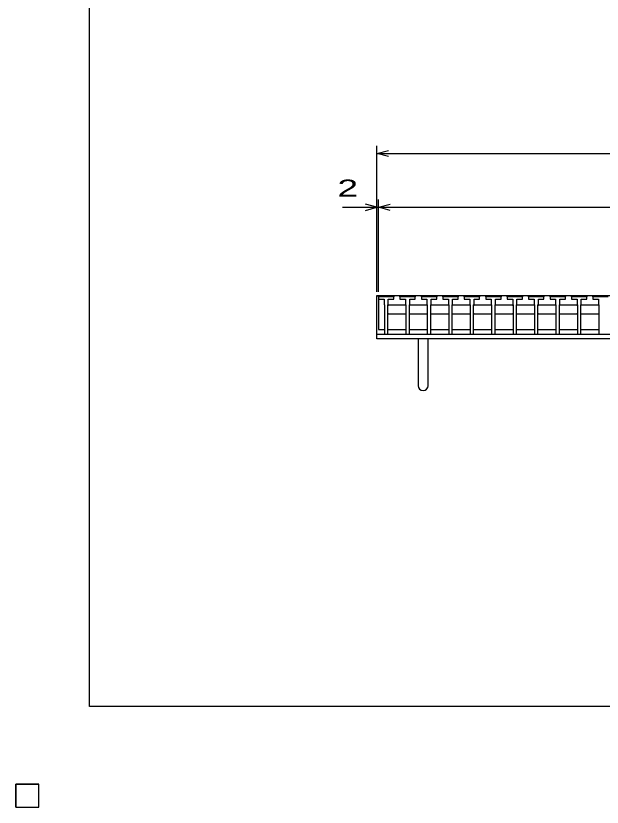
# Model space of a CAD drawing. Units: millimetres, scale not verified. Extents: x -1820 to 1736, y -1282 to 1048.
# Drawn here: x -1820 to -1057, y -1282 to -253 of the extents above; entities that cross this region are included whole.
import ezdxf
from ezdxf.enums import TextEntityAlignment as Align

# ---------------------------------------------------------------- set-up
doc = ezdxf.new("R2010")
doc.units = ezdxf.units.MM
doc.header["$LTSCALE"] = 10
for name, color, linetype, lineweight in [('0_2', 150, 'Continuous', 25), ('16', 3, 'Continuous', 25), ('19', 6, 'Continuous', 25), ('22', 2, 'Continuous', 25)]:
    doc.layers.add(name, color=color, linetype=linetype, lineweight=lineweight)
doc.styles.add('ベクトル', font='')
doc.styles.get('ベクトル').set_extended_font_data('ベクトル')

msp = doc.modelspace()

# ---------------------------------------------------------------- linework, layer by layer
at = {"layer": '0_2'}
for p, q in [((-1724, -1151.5), (-1724, 1048.5)), ((1736, -1151.5), (-1724, -1151.5))]:
    msp.add_line(p, q, dxfattribs=at)
at = {"layer": '16'}
for p, q in [((-1348, -618.5), (-1347.5, -617)), ((-1348, -617), (-352, -617)), ((-1348, -617), (-1348, -661)), ((-1347.5, -617), (-1344.6, -617)), ((-1344.6, -617), (-1344.1, -618.5)), ((-1339.95, -618.5), (-1339.45, -617)), ((-1339.45, -617), (-1336.55, -617)), ((-1336.55, -617), (-1336.05, -618.5)), ((-1331.9, -618.5), (-1331.4, -617)), ((-1331.4, -617), (-1328.5, -617)), ((-1328.5, -617), (-1328, -618.5)), ((-1320.1, -618.5), (-1319.6, -617)), ((-1319.6, -617), (-1316.7, -617)), ((-1316.7, -617), (-1316.2, -618.5)), ((-1312.05, -618.5), (-1311.55, -617)), ((-1311.55, -617), (-1308.65, -617)), ((-1308.65, -617), (-1308.15, -618.5)), ((-1304, -618.5), (-1303.5, -617)), ((-1303.5, -617), (-1300.6, -617)), ((-1300.6, -617), (-1300.1, -618.5)), ((-1292.2, -618.5), (-1291.7, -617)), ((-1291.7, -617), (-1288.8, -617)), ((-1288.8, -617), (-1288.3, -618.5)), ((-1284.15, -618.5), (-1283.65, -617)), ((-1283.65, -617), (-1280.75, -617)), ((-1280.75, -617), (-1280.25, -618.5)), ((-1276.1, -618.5), (-1275.6, -617)), ((-1275.6, -617), (-1272.7, -617)), ((-1272.7, -617), (-1272.2, -618.5)), ((-1264.3, -618.5), (-1263.8, -617)), ((-1263.8, -617), (-1260.9, -617)), ((-1260.9, -617), (-1260.4, -618.5)), ((-1256.25, -618.5), (-1255.75, -617)), ((-1255.75, -617), (-1252.85, -617)), ((-1252.85, -617), (-1252.35, -618.5)), ((-1248.2, -618.5), (-1247.7, -617)), ((-1247.7, -617), (-1244.8, -617)), ((-1244.8, -617), (-1244.3, -618.5)), ((-1236.4, -618.5), (-1235.9, -617)), ((-1235.9, -617), (-1233, -617)), ((-1233, -617), (-1232.5, -618.5)), ((-1228.35, -618.5), (-1227.85, -617)), ((-1227.85, -617), (-1224.95, -617)), ((-1224.95, -617), (-1224.45, -618.5)), ((-1220.3, -618.5), (-1219.8, -617)), ((-1219.8, -617), (-1216.9, -617)), ((-1216.9, -617), (-1216.4, -618.5)), ((-1208.5, -618.5), (-1208, -617)), ((-1208, -617), (-1205.1, -617)), ((-1205.1, -617), (-1204.6, -618.5)), ((-1200.45, -618.5), (-1199.95, -617)), ((-1199.95, -617), (-1197.05, -617)), ((-1197.05, -617), (-1196.55, -618.5)), ((-1192.4, -618.5), (-1191.9, -617)), ((-1191.9, -617), (-1189, -617)), ((-1189, -617), (-1188.5, -618.5)), ((-1180.6, -618.5), (-1180.1, -617)), ((-1180.1, -617), (-1177.2, -617)), ((-1177.2, -617), (-1176.7, -618.5)), ((-1172.55, -618.5), (-1172.05, -617)), ((-1172.05, -617), (-1169.15, -617)), ((-1169.15, -617), (-1168.65, -618.5)), ((-1164.5, -618.5), (-1164, -617)), ((-1164, -617), (-1161.1, -617)), ((-1161.1, -617), (-1160.6, -618.5)), ((-1152.7, -618.5), (-1152.2, -617)), ((-1152.2, -617), (-1149.3, -617)), ((-1149.3, -617), (-1148.8, -618.5)), ((-1144.65, -618.5), (-1144.15, -617)), ((-1144.15, -617), (-1141.25, -617)), ((-1141.25, -617), (-1140.75, -618.5)), ((-1136.6, -618.5), (-1136.1, -617)), ((-1136.1, -617), (-1133.2, -617)), ((-1133.2, -617), (-1132.7, -618.5)), ((-1124.8, -618.5), (-1124.3, -617)), ((-1124.3, -617), (-1121.4, -617)), ((-1121.4, -617), (-1120.9, -618.5)), ((-1116.75, -618.5), (-1116.25, -617)), ((-1116.25, -617), (-1113.35, -617)), ((-1113.35, -617), (-1112.85, -618.5)), ((-1108.7, -618.5), (-1108.2, -617)), ((-1108.2, -617), (-1105.3, -617)), ((-1105.3, -617), (-1104.8, -618.5)), ((-1096.9, -618.5), (-1096.4, -617)), ((-1096.4, -617), (-1093.5, -617)), ((-1093.5, -617), (-1093, -618.5)), ((-1088.85, -618.5), (-1088.35, -617)), ((-1088.35, -617), (-1085.45, -617)), ((-1085.45, -617), (-1084.95, -618.5)), ((-1080.8, -618.5), (-1080.3, -617)), ((-1080.3, -617), (-1077.4, -617)), ((-1077.4, -617), (-1076.9, -618.5)), ((-1069, -618.5), (-1068.5, -617)), ((-1068.5, -617), (-1065.6, -617)), ((-1065.6, -617), (-1065.1, -618.5)), ((-1060.95, -618.5), (-1060.45, -617)), ((-1060.45, -617), (-1057.55, -617)), ((-1057.55, -617), (-1057.05, -618.5)), ((-1348, -618.5), (-1348, -621.5)), ((-1328, -618.5), (-1348, -618.5)), ((-1348, -621.5), (-1340.75, -621.5)), ((-1340.75, -621.5), (-1340.75, -628.5)), ((-1335.25, -628.5), (-1335.25, -621.5)), ((-1335.25, -621.5), (-1328, -621.5)), ((-1328, -621.5), (-1328, -618.5)), ((-1320.1, -618.5), (-1320.1, -621.5)), ((-1300.1, -618.5), (-1320.1, -618.5)), ((-1320.1, -621.5), (-1312.85, -621.5)), ((-1312.85, -621.5), (-1312.85, -628.5)), ((-1307.35, -628.5), (-1307.35, -621.5)), ((-1307.35, -621.5), (-1300.1, -621.5)), ((-1300.1, -621.5), (-1300.1, -618.5)), ((-1292.2, -618.5), (-1292.2, -621.5)), ((-1272.2, -618.5), (-1292.2, -618.5)), ((-1292.2, -621.5), (-1284.95, -621.5)), ((-1284.95, -621.5), (-1284.95, -628.5)), ((-1279.45, -628.5), (-1279.45, -621.5)), ((-1279.45, -621.5), (-1272.2, -621.5)), ((-1272.2, -621.5), (-1272.2, -618.5)), ((-1264.3, -618.5), (-1264.3, -621.5)), ((-1244.3, -618.5), (-1264.3, -618.5)), ((-1264.3, -621.5), (-1257.05, -621.5)), ((-1257.05, -621.5), (-1257.05, -628.5)), ((-1251.55, -628.5), (-1251.55, -621.5)), ((-1251.55, -621.5), (-1244.3, -621.5)), ((-1244.3, -621.5), (-1244.3, -618.5)), ((-1236.4, -618.5), (-1236.4, -621.5)), ((-1216.4, -618.5), (-1236.4, -618.5)), ((-1236.4, -621.5), (-1229.15, -621.5)), ((-1229.15, -621.5), (-1229.15, -628.5)), ((-1223.65, -628.5), (-1223.65, -621.5)), ((-1223.65, -621.5), (-1216.4, -621.5)), ((-1216.4, -621.5), (-1216.4, -618.5)), ((-1208.5, -618.5), (-1208.5, -621.5)), ((-1188.5, -618.5), (-1208.5, -618.5)), ((-1208.5, -621.5), (-1201.25, -621.5)), ((-1201.25, -621.5), (-1201.25, -628.5)), ((-1195.75, -628.5), (-1195.75, -621.5)), ((-1195.75, -621.5), (-1188.5, -621.5)), ((-1188.5, -621.5), (-1188.5, -618.5)), ((-1180.6, -618.5), (-1180.6, -621.5)), ((-1160.6, -618.5), (-1180.6, -618.5)), ((-1180.6, -621.5), (-1173.35, -621.5)), ((-1173.35, -621.5), (-1173.35, -628.5)), ((-1167.85, -628.5), (-1167.85, -621.5)), ((-1167.85, -621.5), (-1160.6, -621.5)), ((-1160.6, -621.5), (-1160.6, -618.5)), ((-1152.7, -618.5), (-1152.7, -621.5)), ((-1132.7, -618.5), (-1152.7, -618.5)), ((-1152.7, -621.5), (-1145.45, -621.5)), ((-1145.45, -621.5), (-1145.45, -628.5)), ((-1139.95, -628.5), (-1139.95, -621.5)), ((-1139.95, -621.5), (-1132.7, -621.5)), ((-1132.7, -621.5), (-1132.7, -618.5)), ((-1124.8, -618.5), (-1124.8, -621.5)), ((-1104.8, -618.5), (-1124.8, -618.5)), ((-1124.8, -621.5), (-1117.55, -621.5)), ((-1117.55, -621.5), (-1117.55, -628.5)), ((-1112.05, -628.5), (-1112.05, -621.5)), ((-1112.05, -621.5), (-1104.8, -621.5)), ((-1104.8, -621.5), (-1104.8, -618.5)), ((-1096.9, -618.5), (-1096.9, -621.5)), ((-1076.9, -618.5), (-1096.9, -618.5)), ((-1096.9, -621.5), (-1089.65, -621.5)), ((-1089.65, -621.5), (-1089.65, -628.5)), ((-1084.15, -628.5), (-1084.15, -621.5)), ((-1084.15, -621.5), (-1076.9, -621.5)), ((-1076.9, -621.5), (-1076.9, -618.5)), ((-1069, -618.5), (-1069, -621.5)), ((-1049, -618.5), (-1069, -618.5)), ((-1069, -621.5), (-1061.75, -621.5)), ((-1061.75, -621.5), (-1061.75, -628.5)), ((-1340.75, -628.5), (-1340.25, -629)), ((-1340.25, -629), (-1340.25, -667)), ((-1335.75, -629), (-1335.25, -628.5)), ((-1335.75, -667), (-1335.75, -629)), ((-1335.75, -630), (-1334.75, -629)), ((-1334.75, -629), (-1313.35, -629)), ((-1313.35, -629), (-1312.35, -630)), ((-1312.85, -628.5), (-1312.35, -629)), ((-1312.35, -629), (-1312.35, -667)), ((-1307.85, -629), (-1307.35, -628.5)), ((-1307.85, -667), (-1307.85, -629)), ((-1307.85, -630), (-1306.85, -629)), ((-1306.85, -629), (-1285.45, -629)), ((-1285.45, -629), (-1284.45, -630)), ((-1284.95, -628.5), (-1284.45, -629)), ((-1284.45, -629), (-1284.45, -667)), ((-1279.95, -629), (-1279.45, -628.5)), ((-1279.95, -667), (-1279.95, -629)), ((-1279.95, -630), (-1278.95, -629)), ((-1278.95, -629), (-1257.55, -629)), ((-1257.55, -629), (-1256.55, -630)), ((-1257.05, -628.5), (-1256.55, -629)), ((-1256.55, -629), (-1256.55, -667)), ((-1252.05, -629), (-1251.55, -628.5)), ((-1252.05, -667), (-1252.05, -629)), ((-1252.05, -630), (-1251.05, -629)), ((-1251.05, -629), (-1229.65, -629)), ((-1229.65, -629), (-1228.65, -630)), ((-1229.15, -628.5), (-1228.65, -629)), ((-1228.65, -629), (-1228.65, -667)), ((-1224.15, -629), (-1223.65, -628.5)), ((-1224.15, -667), (-1224.15, -629)), ((-1224.15, -630), (-1223.15, -629)), ((-1223.15, -629), (-1201.75, -629)), ((-1201.75, -629), (-1200.75, -630)), ((-1201.25, -628.5), (-1200.75, -629)), ((-1200.75, -629), (-1200.75, -667)), ((-1196.25, -629), (-1195.75, -628.5)), ((-1196.25, -667), (-1196.25, -629)), ((-1196.25, -630), (-1195.25, -629)), ((-1195.25, -629), (-1173.85, -629)), ((-1173.85, -629), (-1172.85, -630)), ((-1173.35, -628.5), (-1172.85, -629)), ((-1172.85, -629), (-1172.85, -667)), ((-1168.35, -629), (-1167.85, -628.5)), ((-1168.35, -667), (-1168.35, -629)), ((-1168.35, -630), (-1167.35, -629)), ((-1167.35, -629), (-1145.95, -629)), ((-1145.95, -629), (-1144.95, -630)), ((-1145.45, -628.5), (-1144.95, -629)), ((-1144.95, -629), (-1144.95, -667)), ((-1140.45, -629), (-1139.95, -628.5)), ((-1140.45, -667), (-1140.45, -629)), ((-1140.45, -630), (-1139.45, -629)), ((-1139.45, -629), (-1118.05, -629)), ((-1118.05, -629), (-1117.05, -630)), ((-1117.55, -628.5), (-1117.05, -629)), ((-1117.05, -629), (-1117.05, -667)), ((-1112.55, -629), (-1112.05, -628.5)), ((-1112.55, -667), (-1112.55, -629)), ((-1112.55, -630), (-1111.55, -629)), ((-1111.55, -629), (-1090.15, -629)), ((-1090.15, -629), (-1089.15, -630)), ((-1089.65, -628.5), (-1089.15, -629)), ((-1089.15, -629), (-1089.15, -667)), ((-1084.65, -629), (-1084.15, -628.5)), ((-1084.65, -667), (-1084.65, -629)), ((-1084.65, -630), (-1083.65, -629)), ((-1083.65, -629), (-1062.25, -629)), ((-1062.25, -629), (-1061.25, -630)), ((-1061.75, -628.5), (-1061.25, -629)), ((-1061.25, -629), (-1061.25, -667)), ((-1334.75, -641), (-1335.75, -640)), ((-1313.35, -641), (-1334.75, -641)), ((-1312.35, -640), (-1313.35, -641)), ((-1306.85, -641), (-1307.85, -640)), ((-1285.45, -641), (-1306.85, -641)), ((-1284.45, -640), (-1285.45, -641)), ((-1278.95, -641), (-1279.95, -640)), ((-1257.55, -641), (-1278.95, -641)), ((-1256.55, -640), (-1257.55, -641)), ((-1251.05, -641), (-1252.05, -640)), ((-1229.65, -641), (-1251.05, -641)), ((-1228.65, -640), (-1229.65, -641)), ((-1223.15, -641), (-1224.15, -640)), ((-1201.75, -641), (-1223.15, -641)), ((-1200.75, -640), (-1201.75, -641)), ((-1195.25, -641), (-1196.25, -640)), ((-1173.85, -641), (-1195.25, -641)), ((-1172.85, -640), (-1173.85, -641)), ((-1167.35, -641), (-1168.35, -640)), ((-1145.95, -641), (-1167.35, -641)), ((-1144.95, -640), (-1145.95, -641)), ((-1139.45, -641), (-1140.45, -640)), ((-1118.05, -641), (-1139.45, -641)), ((-1117.05, -640), (-1118.05, -641)), ((-1111.55, -641), (-1112.55, -640)), ((-1090.15, -641), (-1111.55, -641)), ((-1089.15, -640), (-1090.15, -641)), ((-1083.65, -641), (-1084.65, -640)), ((-1062.25, -641), (-1083.65, -641)), ((-1061.25, -640), (-1062.25, -641)), ((-1348, -661), (-1340.25, -661)), ((-1340.25, -667), (-1335.75, -667)), ((-1335.75, -661), (-1312.35, -661)), ((-1312.35, -667), (-1307.85, -667)), ((-1307.85, -661), (-1284.45, -661)), ((-1284.45, -667), (-1279.95, -667)), ((-1279.95, -661), (-1256.55, -661)), ((-1256.55, -667), (-1252.05, -667)), ((-1252.05, -661), (-1228.65, -661)), ((-1228.65, -667), (-1224.15, -667)), ((-1224.15, -661), (-1200.75, -661)), ((-1200.75, -667), (-1196.25, -667)), ((-1196.25, -661), (-1172.85, -661)), ((-1172.85, -667), (-1168.35, -667)), ((-1168.35, -661), (-1144.95, -661)), ((-1144.95, -667), (-1140.45, -667)), ((-1140.45, -661), (-1117.05, -661)), ((-1117.05, -667), (-1112.55, -667)), ((-1112.55, -661), (-1089.15, -661)), ((-1089.15, -667), (-1084.65, -667)), ((-1084.65, -661), (-1061.25, -661)), ((-1061.25, -667), (-1056.75, -667)), ((-1820, -1252.5), (-1790, -1252.5)), ((-1820, -1282.5), (-1820, -1252.5)), ((-1820, -1252.5), (-1790, -1252.5)), ((-1820, -1282.5), (-1820, -1252.5)), ((-1820, -1252.5), (-1790, -1252.5)), ((-1820, -1282.5), (-1820, -1252.5)), ((-1820, -1252.5), (-1790, -1252.5)), ((-1820, -1282.5), (-1820, -1252.5)), ((-1820, -1252.5), (-1790, -1252.5)), ((-1820, -1282.5), (-1820, -1252.5)), ((-1790, -1282.5), (-1790, -1252.5)), ((-1790, -1282.5), (-1790, -1252.5)), ((-1790, -1282.5), (-1790, -1252.5)), ((-1790, -1282.5), (-1790, -1252.5)), ((-1790, -1282.5), (-1790, -1252.5)), ((-1820, -1282.5), (-1790, -1282.5)), ((-1820, -1282.5), (-1790, -1282.5)), ((-1820, -1282.5), (-1790, -1282.5)), ((-1820, -1282.5), (-1790, -1282.5)), ((-1820, -1282.5), (-1790, -1282.5))]:
    msp.add_line(p, q, dxfattribs=at)
at = {"layer": '19'}
for p, q in [((-1350, -667), (-1350, -617)), ((-1350, -617), (-1348, -617)), ((-1350, -667), (-350, -667)), ((-1350, -673), (-1350, -667)), ((-350, -673), (-1350, -673)), ((-1296.5, -673), (-1296.5, -734.11)), ((-1283.5, -734.11), (-1283.5, -673))]:
    msp.add_line(p, q, dxfattribs=at)
msp.add_arc((-1290, -734.11), 6.5, 180, 0, dxfattribs=at)
at = {"layer": '22', "color": 4}
for p, q in [((-1350, -612), (-1350, -422)), ((-1350, -432), (-1335, -428)), ((-1335, -436), (-1350, -432)), ((-1350, -432), (-350, -432)), ((-1350, -612), (-1350, -492)), ((-1348, -612), (-1348, -492)), ((-1395, -502), (-1350, -502)), ((-1350, -502), (-1365, -498)), ((-1365, -506), (-1350, -502)), ((-1350, -502), (-1348, -502)), ((-1348, -502), (-1333, -498)), ((-1333, -506), (-1348, -502)), ((-1348, -502), (-352, -502))]:
    msp.add_line(p, q, dxfattribs=at)
at = {"layer": '22'}
for p, q in [((-1790, -1252.5), (-1820, -1252.5)), ((-1820, -1252.5), (-1820, -1282.5)), ((-1790, -1252.5), (-1820, -1252.5)), ((-1820, -1252.5), (-1820, -1282.5)), ((-1790, -1252.5), (-1820, -1252.5)), ((-1820, -1252.5), (-1820, -1282.5)), ((-1790, -1282.5), (-1790, -1252.5)), ((-1790, -1282.5), (-1790, -1252.5)), ((-1790, -1282.5), (-1790, -1252.5)), ((-1820, -1282.5), (-1790, -1282.5)), ((-1820, -1282.5), (-1790, -1282.5)), ((-1820, -1282.5), (-1790, -1282.5))]:
    msp.add_line(p, q, dxfattribs=at)

# ---------------------------------------------------------------- texts
at = {"layer": '22', "style": 'ベクトル', "width": 1.65}
msp.add_text(' 2 ', height=21.99, dxfattribs=at).set_placement((-1415, -477), align=Align.MIDDLE_LEFT)

doc.saveas('drawing.dxf')
